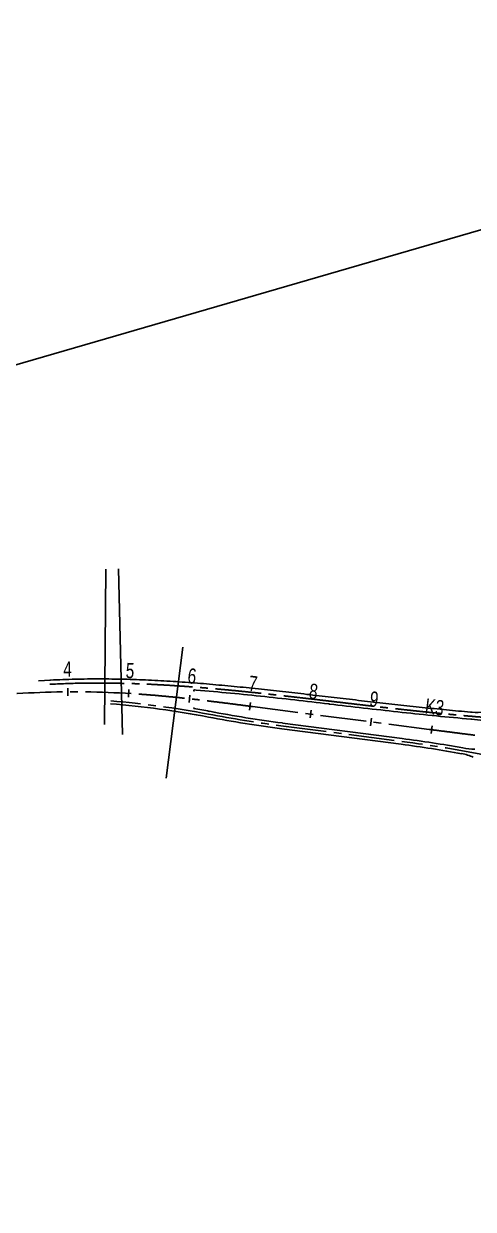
# Model space of a CAD drawing. Header units: millimetres. Extents: x 29316 to 52938, y 29851 to 35526.
# Drawn here: x 32126 to 32862, y 32572 to 34513 of the extents above; entities that cross this region are included whole.
import ezdxf
from ezdxf.enums import TextEntityAlignment as Align

# ---------------------------------------------------------------- set-up
doc = ezdxf.new("R2010")
doc.units = ezdxf.units.MM
doc.header["$MEASUREMENT"] = 0
doc.linetypes.add('CENTER2', pattern=[1.125, 0.75, -0.125, 0.125, -0.125])
doc.layers.get('0').update_dxf_attribs({"linetype": 'CONTINUOUS'})
for name, color, linetype in [('D-道路-车行道边线', 5, 'CONTINUOUS'), ('标注_桩号', 2, 'CONTINUOUS'), ('道路中线_A', 7, 'CONTINUOUS')]:
    doc.layers.add(name, color=color, linetype=linetype)
doc.layers.add('平面分图边界', color=1, linetype='CONTINUOUS', plot=False)
doc.styles.get("Standard").update_dxf_attribs({"font": 'rc9.shx', "width": 0.75, "height": 6, "bigfont": 'hztxt.shx'})

msp = doc.modelspace()

# ---------------------------------------------------------------- linework, layer by layer
for p, q in [((32260.4, 33619.4), (32258.5, 33365.4)), ((32281.4, 33620.1), (32287.9, 33348.9)), ((32386.3, 33492.2), (32359.4, 33277.7))]:
    msp.add_line(p, q)
at = {"color": 1, "linetype": 'CENTER2', "ltscale": 100}
msp.add_line((32500.8, 33394.7), (32790.4, 33357.3), dxfattribs=at)
at = {"color": 1, "linetype": 'CENTER2', "ltscale": 100, "flags": 128}
for points in [[(32500.8, 33394.7), (32499.7, 33394.9), (32498.6, 33395), (32497.5, 33395.2), (32496.4, 33395.3), (32495.3, 33395.4), (32494.2, 33395.6), (32493.1, 33395.7), (32492, 33395.9), (32490.9, 33396), (32489.8, 33396.1), (32488.7, 33396.3), (32487.6, 33396.4), (32486.5, 33396.6), (32485.4, 33396.7), (32484.3, 33396.9), (32483.2, 33397), (32482.1, 33397.1), (32481, 33397.3), (32479.9, 33397.4), (32478.7, 33397.6), (32477.6, 33397.7), (32476.5, 33397.8), (32475.4, 33398), (32474.3, 33398.1), (32473.2, 33398.3), (32472.1, 33398.4), (32471, 33398.6), (32469.9, 33398.7), (32468.8, 33398.8), (32467.7, 33399), (32466.6, 33399.1), (32465.5, 33399.3), (32464.4, 33399.4), (32463.3, 33399.5), (32462.2, 33399.7), (32461.1, 33399.8), (32460, 33400), (32458.9, 33400.1), (32457.8, 33400.2), (32456.7, 33400.4), (32455.6, 33400.5), (32454.5, 33400.6), (32453.4, 33400.8), (32452.3, 33400.9), (32451.2, 33401.1), (32450.1, 33401.2), (32449, 33401.3), (32447.9, 33401.5), (32446.8, 33401.6), (32445.7, 33401.7), (32444.6, 33401.9), (32443.5, 33402), (32442.4, 33402.2), (32441.3, 33402.3), (32440.2, 33402.4), (32439.1, 33402.6), (32438, 33402.7), (32436.9, 33402.8), (32435.8, 33403), (32434.7, 33403.1), (32433.5, 33403.2), (32432.4, 33403.4), (32431.3, 33403.5), (32430.2, 33403.6), (32429.1, 33403.8), (32428, 33403.9), (32426.9, 33404), (32425.8, 33404.2), (32424.7, 33404.3), (32423.6, 33404.4), (32422.5, 33404.6), (32421.4, 33404.7), (32420.3, 33404.8), (32419.2, 33405), (32418.1, 33405.1), (32417, 33405.2), (32415.9, 33405.3), (32414.8, 33405.5), (32413.7, 33405.6), (32412.6, 33405.7), (32411.5, 33405.9), (32410.4, 33406), (32409.3, 33406.1), (32408.2, 33406.2), (32407.1, 33406.4), (32406, 33406.5), (32404.9, 33406.6), (32403.8, 33406.7), (32402.6, 33406.9), (32401.5, 33407), (32400.4, 33407.1), (32399.3, 33407.2), (32398.2, 33407.4), (32397.1, 33407.5), (32396, 33407.6), (32394.9, 33407.7), (32393.8, 33407.8), (32392.7, 33408), (32391.6, 33408.1), (32390.5, 33408.2), (32389.4, 33408.3), (32388.3, 33408.4), (32387.2, 33408.6), (32386.1, 33408.7), (32385, 33408.8), (32383.9, 33408.9), (32382.8, 33409), (32381.7, 33409.1), (32380.6, 33409.3), (32379.5, 33409.4), (32378.3, 33409.5), (32377.2, 33409.6), (32376.1, 33409.7), (32375, 33409.8), (32373.9, 33409.9), (32372.8, 33410.1), (32371.7, 33410.2), (32370.6, 33410.3), (32369.5, 33410.4), (32368.4, 33410.5), (32367.3, 33410.6), (32366.2, 33410.7), (32365.1, 33410.8), (32364, 33410.9), (32362.9, 33411), (32361.8, 33411.1), (32360.7, 33411.3), (32359.5, 33411.4), (32358.4, 33411.5), (32357.3, 33411.6), (32356.2, 33411.7), (32355.1, 33411.8), (32354, 33411.9), (32352.9, 33412), (32351.8, 33412.1), (32350.7, 33412.2), (32349.6, 33412.3), (32348.5, 33412.4), (32347.4, 33412.5), (32346.3, 33412.6), (32345.2, 33412.7), (32344.1, 33412.8), (32343, 33412.9), (32341.8, 33413), (32340.7, 33413.1), (32339.6, 33413.2), (32338.5, 33413.2), (32337.4, 33413.3), (32336.3, 33413.4), (32335.2, 33413.5), (32334.1, 33413.6), (32333, 33413.7), (32331.9, 33413.8), (32330.8, 33413.9), (32329.7, 33414), (32328.6, 33414.1), (32327.4, 33414.1), (32326.3, 33414.2), (32325.2, 33414.3), (32324.1, 33414.4), (32323, 33414.5), (32321.9, 33414.6), (32320.8, 33414.6), (32319.7, 33414.7), (32318.6, 33414.8), (32317.5, 33414.9), (32316.4, 33415), (32315.3, 33415), (32314.2, 33415.1), (32313, 33415.2), (32311.9, 33415.3), (32310.8, 33415.4), (32309.7, 33415.4), (32308.6, 33415.5), (32307.5, 33415.6), (32306.4, 33415.6), (32305.3, 33415.7), (32304.2, 33415.8), (32303.1, 33415.9), (32302, 33415.9), (32302, 33415.9)], [(32790.4, 33357.3), (32791.6, 33357.2), (32792.9, 33357), (32794.2, 33356.8), (32795.4, 33356.7), (32796.7, 33356.5), (32798, 33356.3), (32799.3, 33356.2), (32800.5, 33356), (32801.8, 33355.8), (32803.1, 33355.7), (32804.3, 33355.5), (32805.6, 33355.4), (32806.9, 33355.2), (32808.1, 33355), (32809.4, 33354.9), (32810.7, 33354.7), (32811.9, 33354.5), (32813.2, 33354.4), (32814.5, 33354.2), (32815.7, 33354), (32817, 33353.9), (32818.3, 33353.7), (32819.5, 33353.6), (32820.8, 33353.4), (32822.1, 33353.2), (32823.3, 33353.1), (32824.6, 33352.9), (32825.9, 33352.8), (32827.1, 33352.6), (32828.4, 33352.4), (32829.7, 33352.3), (32830.9, 33352.1), (32832.2, 33351.9), (32833.5, 33351.8), (32834.7, 33351.6), (32836, 33351.5), (32837.3, 33351.3), (32838.5, 33351.1), (32839.8, 33351), (32841.1, 33350.8), (32842.3, 33350.7), (32843.6, 33350.5), (32844.9, 33350.3), (32846.1, 33350.2), (32847.4, 33350), (32848.7, 33349.9), (32850, 33349.7), (32851.2, 33349.5), (32852.5, 33349.4), (32853.8, 33349.2), (32855, 33349.1), (32856.3, 33348.9), (32857.6, 33348.8), (32858.8, 33348.6), (32860.1, 33348.4), (32861.4, 33348.3), (32862.6, 33348.1), (32863.9, 33348), (32865.2, 33347.8), (32866.4, 33347.7), (32867.7, 33347.5), (32869, 33347.3), (32870.2, 33347.2), (32871.5, 33347), (32872.8, 33346.9), (32874, 33346.7), (32875.3, 33346.6), (32876.6, 33346.4), (32877.9, 33346.3), (32879.1, 33346.1), (32880.4, 33346), (32881.7, 33345.8), (32882.9, 33345.7), (32884.2, 33345.5), (32885.5, 33345.4), (32886.7, 33345.2), (32888, 33345.1), (32889.3, 33344.9), (32890.5, 33344.8), (32891.8, 33344.6), (32893.1, 33344.5), (32894.3, 33344.3), (32895.6, 33344.2), (32896.9, 33344), (32898.2, 33343.9), (32899.4, 33343.7), (32900.7, 33343.6), (32902, 33343.4), (32903.2, 33343.3), (32904.5, 33343.1), (32905.8, 33343), (32907, 33342.8), (32908.3, 33342.7), (32909.6, 33342.6), (32910.8, 33342.4), (32912.1, 33342.3), (32913.4, 33342.1), (32914.7, 33342), (32915.9, 33341.8), (32917.2, 33341.7), (32918.5, 33341.6), (32919.7, 33341.4), (32921, 33341.3), (32922.3, 33341.1), (32923.5, 33341), (32924.8, 33340.9), (32926.1, 33340.7), (32927.4, 33340.6), (32928.6, 33340.4), (32929.9, 33340.3), (32931.2, 33340.2), (32932.4, 33340), (32933.7, 33339.9), (32935, 33339.8), (32936.3, 33339.6), (32937.5, 33339.5), (32938.8, 33339.4), (32940.1, 33339.2), (32941.3, 33339.1), (32942.6, 33339), (32943.9, 33338.8), (32945.1, 33338.7), (32946.4, 33338.6), (32947.7, 33338.4), (32949, 33338.3), (32950.2, 33338.2), (32951.5, 33338.1), (32952.8, 33337.9), (32954, 33337.8), (32955.3, 33337.7), (32956.6, 33337.6), (32957.9, 33337.4), (32959.1, 33337.3), (32960.4, 33337.2), (32961.7, 33337.1), (32963, 33336.9), (32964.2, 33336.8), (32965.5, 33336.7), (32966.8, 33336.6), (32968, 33336.5), (32969.3, 33336.3), (32970.6, 33336.2), (32971.9, 33336.1), (32973.1, 33336), (32974.4, 33335.9), (32975.7, 33335.8), (32976.9, 33335.6), (32978.2, 33335.5), (32979.5, 33335.4), (32980.8, 33335.3), (32982, 33335.2), (32983.3, 33335.1), (32984.6, 33335), (32985.9, 33334.9), (32987.1, 33334.7), (32988.4, 33334.6), (32989.7, 33334.5), (32990.9, 33334.4), (32992.2, 33334.3), (32993.5, 33334.2), (32994.8, 33334.1), (32996, 33334), (32997.3, 33333.9), (32998.6, 33333.8), (32999.9, 33333.7), (33001.1, 33333.6), (33002.4, 33333.5), (33003.7, 33333.4), (33005, 33333.3), (33006.2, 33333.2), (33007.5, 33333.1), (33008.8, 33333), (33010.1, 33332.9), (33011.3, 33332.8), (33012.6, 33332.7), (33013.9, 33332.6), (33015.2, 33332.5), (33016.4, 33332.4), (33017.7, 33332.3), (33019, 33332.2), (33019, 33332.2)]]:
    msp.add_lwpolyline(points, dxfattribs=at)
at = {"color": 1, "linetype": 'CENTER2', "ltscale": 100}
msp.add_arc((32209.3, 31918.8), 1500, 86.4593, 174.468, dxfattribs=at)
at = {"layer": 'D-道路-车行道边线', "extrusion": (0, 1e-07, -1)}
for p, q in [((32149.9, 33437.1, 0), (32169.9, 33438, 0)), ((32549.8, 33367.7), (32745.7, 33342.4)), ((32548.6, 33358.3), (32744.5, 33333))]:
    msp.add_line(p, q, dxfattribs=at)
at = {"layer": 'D-道路-车行道边线', "extrusion": (0, 1e-07, -1), "elevation": 0}
msp.add_lwpolyline([(-32860.5, 33385.5), (-32858.1, 33385.7), (-32853.1, 33386.1), (-32848.2, 33386.5), (-32843.2, 33387), (-32838.2, 33387.4), (-32833.2, 33387.9), (-32828.3, 33388.4), (-32823.3, 33388.8), (-32818.3, 33389.3), (-32813.4, 33389.8), (-32808.4, 33390.3), (-32803.4, 33390.8), (-32798.5, 33391.3), (-32793.5, 33391.8), (-32788.5, 33392.3), (-32783.6, 33392.8), (-32778.6, 33393.3), (-32773.6, 33393.8), (-32768.6, 33394.3), (-32763.7, 33394.9), (-32758.7, 33395.4), (-32753.8, 33395.9), (-32748.8, 33396.5), (-32743.8, 33397), (-32738.9, 33397.5), (-32733.9, 33398.1), (-32728.9, 33398.6), (-32724, 33399.2), (-32719, 33399.8), (-32714, 33400.3), (-32709.1, 33400.9), (-32704.1, 33401.4), (-32699.1, 33402), (-32694.2, 33402.6), (-32689.2, 33403.2), (-32684.2, 33403.7), (-32679.3, 33404.3), (-32674.3, 33404.9), (-32669.3, 33405.5), (-32664.4, 33406), (-32659.4, 33406.6), (-32654.4, 33407.2), (-32649.5, 33407.8), (-32644.5, 33408.4), (-32639.6, 33408.9), (-32634.6, 33409.5), (-32629.6, 33410.1), (-32624.7, 33410.7), (-32619.7, 33411.3), (-32614.7, 33411.8), (-32609.8, 33412.4), (-32604.8, 33413), (-32599.8, 33413.6), (-32594.9, 33414.2), (-32589.9, 33414.7), (-32584.9, 33415.3), (-32579.9, 33415.9), (-32575, 33416.5), (-32570, 33417), (-32565, 33417.6), (-32560.1, 33418.2), (-32555.1, 33418.7), (-32550.1, 33419.3), (-32545.1, 33419.9), (-32540.2, 33420.4), (-32535.2, 33421), (-32530.2, 33421.5), (-32525.2, 33422.1), (-32520.3, 33422.6), (-32515.3, 33423.1), (-32510.3, 33423.7), (-32505.3, 33424.2), (-32500.4, 33424.7), (-32495.4, 33425.2), (-32490.4, 33425.7), (-32485.4, 33426.2), (-32480.4, 33426.7), (-32475.4, 33427.2), (-32470.5, 33427.7), (-32465.5, 33428.2), (-32460.5, 33428.7), (-32455.5, 33429.1), (-32450.5, 33429.6), (-32445.5, 33430), (-32440.5, 33430.5), (-32435.5, 33430.9), (-32430.5, 33431.4), (-32425.6, 33431.8), (-32420.6, 33432.2), (-32415.6, 33432.6), (-32410.6, 33433), (-32405.6, 33433.4), (-32400.6, 33433.8), (-32395.6, 33434.1), (-32390.6, 33434.5), (-32385.6, 33434.8), (-32380.6, 33435.2), (-32375.6, 33435.5), (-32370.6, 33435.8), (-32365.6, 33436.2), (-32360.6, 33436.5), (-32355.6, 33436.7), (-32350.5, 33437), (-32345.5, 33437.3), (-32340.5, 33437.5), (-32335.5, 33437.8), (-32330.5, 33438), (-32325.5, 33438.2), (-32320.5, 33438.5), (-32315.5, 33438.6), (-32310.5, 33438.8), (-32305.4, 33439), (-32300.4, 33439.2), (-32295.4, 33439.3), (-32290.4, 33439.4), (-32285.4, 33439.5), (-32280.4, 33439.7), (-32275.3, 33439.7), (-32270.3, 33439.8), (-32265.3, 33439.9), (-32260.3, 33439.9), (-32255.3, 33439.9), (-32250.2, 33440), (-32245.2, 33440), (-32240.2, 33439.9), (-32235.2, 33439.9), (-32230.2, 33439.9), (-32225.1, 33439.8), (-32220.1, 33439.7), (-32215.1, 33439.6), (-32210.1, 33439.5), (-32205, 33439.4), (-32200, 33439.2), (-32195, 33439.1), (-32190, 33438.9), (-32185, 33438.7), (-32180, 33438.5), (-32174.9, 33438.3), (-32169.9, 33438), (-32168.9, 33438)], dxfattribs=at)
at = {"layer": 'D-道路-车行道边线', "extrusion": (0, 1e-07, -1)}
msp.add_lwpolyline([(-32859.9, 33374), (-32858.2, 33374.1), (-32851.2, 33374.7), (-32844.2, 33375.3), (-32837.1, 33376), (-32830.1, 33376.6), (-32823.1, 33377.3), (-32816, 33378), (-32809, 33378.6), (-32802, 33379.3), (-32795, 33380), (-32787.9, 33380.8), (-32780.9, 33381.5), (-32773.9, 33382.2), (-32766.9, 33383), (-32759.9, 33383.7), (-32752.8, 33384.5), (-32745.8, 33385.2), (-32738.8, 33386), (-32731.8, 33386.8), (-32724.8, 33387.5), (-32717.8, 33388.3), (-32710.8, 33389.1), (-32703.7, 33389.9), (-32696.7, 33390.7), (-32689.7, 33391.5), (-32682.7, 33392.3), (-32675.7, 33393.1), (-32668.7, 33393.9), (-32661.7, 33394.8), (-32654.7, 33395.6), (-32647.7, 33396.4), (-32640.7, 33397.2), (-32633.7, 33398), (-32626.7, 33398.9), (-32625.9, 33399), (-32618.8, 33399.8), (-32611.8, 33400.6), (-32604.8, 33401.4), (-32597.8, 33402.2), (-32590.8, 33403.1), (-32583.8, 33403.9), (-32576.8, 33404.7), (-32569.8, 33405.5), (-32562.8, 33406.3), (-32555.8, 33407.1), (-32548.8, 33407.9), (-32541.8, 33408.7), (-32534.8, 33409.4), (-32527.8, 33410.2), (-32520.8, 33411), (-32513.8, 33411.7), (-32506.8, 33412.5), (-32499.7, 33413.2), (-32492.7, 33413.9), (-32485.7, 33414.6), (-32478.7, 33415.3), (-32471.7, 33416), (-32464.7, 33416.7), (-32457.7, 33417.4), (-32450.7, 33418), (-32443.7, 33418.7), (-32436.6, 33419.3), (-32429.6, 33419.9), (-32422.6, 33420.5), (-32415.6, 33421.1), (-32408.6, 33421.6), (-32405.5, 33421.9)], dxfattribs=at)
for centre, radius, start, end in [((-32405.5, 33420.9, 0), 1, 274.4032, 86.0874), ((-32149.7, 31921.7, 0), 1482.3, 94.5761, 100.846), ((-32405, 33392.1, 0), 0.6, 279.8493, 102.4883), ((-32149.7, 31921.7, 0), 1491.8, 99.8493, 100.846), ((-32805.9, 35346.5, 0), 1995.2, 277.3747, 280.846), ((-32868.7, 33483.1, 0), 98, 263.3519, 274.842), ((-32805.9, 35346.5, 0), 2004.8, 277.3747, 280.846), ((-32842, 33167.4, 0), 207.3, 94.8378, 100.2963), ((-32488.4, 31354.2, 0), 1995.2, 97.3747, 100.2514), ((-32488.4, 31354.2, 0), 2004.8, 97.3747, 100.2527), ((-32869.4, 33458.9, 0), 134.1, 271.8684, 280.3964), ((-32828.4, 33235.4, 0), 83.6, 100.3941, 114.0351)]:
    msp.add_arc(centre, radius, start, end, dxfattribs=at)
at = {"layer": '平面分图边界', "color": 2, "flags": 128}
msp.add_lwpolyline([(29316.2, 33142.9), (37527.4, 35525.8), (38254.9, 33019.2), (30043.6, 30636.3)], close=True, dxfattribs=at)
at = {"layer": '标注_桩号'}
for p, q in [((32197.9, 33425), (32198, 33412.5)), ((32298.3, 33422.4), (32297.5, 33409.9)), ((32398.2, 33413.6), (32396.8, 33401.2)), ((32497.6, 33401.4), (32496, 33389)), ((32596.7, 33388.6), (32595.1, 33376.2)), ((32695.9, 33375.8), (32694.3, 33363.4)), ((32795.1, 33363), (32793.5, 33350.6))]:
    msp.add_line(p, q, dxfattribs=at)
at = {"layer": '道路中线_A', "color": 6, "linetype": 'CENTER2', "ltscale": 100}
msp.add_line((32547.1, 33363.3), (32745.1, 33337.7), dxfattribs=at)
at = {"layer": '道路中线_A', "color": 6, "linetype": 'CENTER2', "ltscale": 100, "flags": 128}
for points in [[(32626.4, 33403.7, -0.000001), (32624.1, 33403.9, -0.000003), (32621.9, 33404.2, -0.000005), (32619.6, 33404.5, -0.000007), (32617.4, 33404.7, -0.000009), (32615.1, 33405, -0.000011), (32612.9, 33405.3, -0.000014), (32610.6, 33405.5, -0.000016), (32608.4, 33405.8, -0.000018), (32606.1, 33406.1, -0.00002), (32603.9, 33406.3, -0.000022), (32601.6, 33406.6, -0.000024), (32599.3, 33406.8, -0.000026), (32597.1, 33407.1, -0.000028), (32594.8, 33407.4, -0.00003), (32592.6, 33407.6, -0.000032), (32590.3, 33407.9, -0.000034), (32588.1, 33408.2, -0.000036), (32585.8, 33408.4, -0.000039), (32583.6, 33408.7, -0.000041), (32581.3, 33408.9, -0.000043), (32579.1, 33409.2, -0.000045), (32576.8, 33409.5, -0.000047), (32574.6, 33409.7, -0.000049), (32572.3, 33410, -0.000051), (32570.1, 33410.2, -0.000053), (32567.8, 33410.5, -0.000055), (32565.5, 33410.8, -0.000057), (32563.3, 33411, -0.000059), (32561, 33411.3, -0.000061), (32558.8, 33411.5, -0.000063), (32556.5, 33411.8, -0.000066), (32554.3, 33412, -0.000068), (32552, 33412.3, -0.00007), (32549.8, 33412.5, -0.000072), (32547.5, 33412.8, -0.000074), (32545.3, 33413, -0.000076), (32543, 33413.3, -0.000078), (32540.8, 33413.6, -0.00008), (32538.5, 33413.8, -0.000082), (32536.2, 33414.1, -0.000084), (32534, 33414.3, -0.000086), (32531.7, 33414.5, -0.000088), (32529.5, 33414.8, -0.000091), (32527.2, 33415, -0.000093), (32525, 33415.3, -0.000095), (32522.7, 33415.5, -0.000097), (32520.5, 33415.8, -0.000099), (32518.2, 33416, -0.000101), (32516, 33416.3, -0.000103), (32513.7, 33416.5, -0.000105), (32511.4, 33416.7, -0.000107), (32509.2, 33417, -0.000109), (32506.9, 33417.2, -0.000111), (32504.7, 33417.5, -0.000113), (32502.4, 33417.7, -0.000116), (32500.2, 33417.9, -0.000118), (32497.9, 33418.2, -0.00012), (32495.7, 33418.4, -0.000122), (32493.4, 33418.6, -0.000124), (32491.1, 33418.9, -0.000126), (32488.9, 33419.1, -0.000128), (32486.6, 33419.3, -0.00013), (32484.4, 33419.5, -0.000132), (32482.1, 33419.8, -0.000134), (32479.9, 33420, -0.000136), (32477.6, 33420.2, -0.000138), (32475.3, 33420.4, -0.00014), (32473.1, 33420.7, -0.000143), (32470.8, 33420.9, -0.000145), (32468.6, 33421.1, -0.000147), (32466.3, 33421.3, -0.000149), (32464.1, 33421.5, -0.000151), (32461.8, 33421.8, -0.000153), (32459.5, 33422, -0.000155), (32457.3, 33422.2, -0.000157), (32455, 33422.4, -0.000159), (32452.8, 33422.6, -0.000161), (32450.5, 33422.8, -0.000163), (32448.2, 33423, -0.000165), (32446, 33423.2, -0.000168), (32443.7, 33423.4, -0.00017), (32441.5, 33423.6, -0.000172), (32439.2, 33423.8, -0.000174), (32437, 33424, -0.000176), (32434.7, 33424.2, -0.000178), (32432.4, 33424.4, -0.00018), (32430.2, 33424.6, -0.000182), (32427.9, 33424.8, -0.000184), (32425.7, 33425, -0.000186), (32423.4, 33425.2, -0.000188), (32421.1, 33425.4, -0.00019), (32418.9, 33425.6, -0.000193), (32416.6, 33425.7, -0.000195), (32414.3, 33425.9, -0.000197), (32412.1, 33426.1, -0.000199), (32409.8, 33426.3, -0.000201), (32407.6, 33426.5, -0.000203), (32405.3, 33426.6, -0.000205), (32403, 33426.8, -0.000207), (32400.8, 33427, -0.000209), (32398.5, 33427.2, -0.000211), (32396.3, 33427.3, -0.000213), (32394, 33427.5, -0.000215), (32391.7, 33427.6, -0.000218), (32389.5, 33427.8, -0.00022), (32387.2, 33428, -0.000222), (32384.9, 33428.1, -0.000224), (32382.7, 33428.3, -0.000226), (32380.4, 33428.4, -0.000228), (32378.2, 33428.6, -0.00023), (32375.9, 33428.7, -0.000232), (32373.6, 33428.9, -0.000234), (32371.4, 33429, -0.000236), (32369.1, 33429.2, -0.000238), (32366.8, 33429.3, -0.00024), (32364.6, 33429.5, -0.000242), (32362.3, 33429.6, -0.000245), (32360, 33429.7, -0.000247), (32357.8, 33429.9, -0.000249), (32355.5, 33430, -0.000251), (32353.3, 33430.1, -0.000253), (32351, 33430.2, -0.000255), (32348.7, 33430.4, -0.000257), (32346.5, 33430.5, -0.000259), (32344.2, 33430.6, -0.000261), (32341.9, 33430.7, -0.000263), (32339.7, 33430.8, -0.000265), (32337.4, 33430.9, -0.000267), (32335.1, 33431.1, -0.00027), (32332.9, 33431.2, -0.000272), (32330.6, 33431.3, -0.000274), (32328.3, 33431.4, -0.000276), (32326.1, 33431.5, -0.000278), (32323.8, 33431.6, -0.00028), (32321.5, 33431.7, -0.000282), (32319.3, 33431.7, -0.000284), (32317, 33431.8, -0.000286), (32314.7, 33431.9, -0.000288), (32312.5, 33432, -0.00029), (32310.2, 33432.1, -0.000292), (32307.9, 33432.2, -0.000295), (32305.7, 33432.2, -0.000297), (32303.4, 33432.3, -0.000299), (32301.1, 33432.4, -0.000301), (32298.9, 33432.5, -0.000303), (32296.6, 33432.5, -0.000305), (32294.3, 33432.6, -0.000307), (32292.1, 33432.6, -0.000309), (32289.8, 33432.7, -0.000311), (32287.5, 33432.7, -0.000313), (32285.3, 33432.8, -0.000315), (32283, 33432.8, -0.000317), (32280.7, 33432.9, -0.000319), (32278.5, 33432.9, -0.000322), (32276.2, 33433, -0.000324), (32273.9, 33433, -0.000326), (32271.7, 33433, -0.000328), (32269.4, 33433.1, -0.00033), (32267.1, 33433.1, -0.000332), (32264.9, 33433.1, -0.000334), (32262.6, 33433.2, -0.000336), (32260.3, 33433.2, -0.000338), (32258.1, 33433.2, -0.00034), (32255.8, 33433.2, -0.000342), (32253.5, 33433.2, -0.000344), (32251.2, 33433.2, -0.000347), (32249, 33433.2, -0.000349), (32246.7, 33433.2, -0.000351), (32244.4, 33433.2, -0.000353), (32242.2, 33433.2, -0.000355), (32239.9, 33433.2, -0.000357), (32237.6, 33433.2, -0.000359), (32235.4, 33433.2, -0.000361), (32233.1, 33433.1, -0.000363), (32230.8, 33433.1, -0.000365), (32228.6, 33433.1, -0.000367), (32226.3, 33433.1, -0.000369), (32224, 33433, -0.000372), (32221.8, 33433, -0.000374), (32219.5, 33433)], [(32921.5, 33374, 0.000137), (32919.8, 33374.1, 0.000136), (32918.2, 33374.2, 0.000135), (32916.5, 33374.3, 0.000135), (32914.9, 33374.4, 0.000134), (32913.2, 33374.5, 0.000133), (32911.6, 33374.7, 0.000132), (32909.9, 33374.8, 0.000132), (32908.3, 33374.9, 0.000131), (32906.7, 33375, 0.00013), (32905, 33375.1, 0.000129), (32903.4, 33375.3, 0.000129), (32901.7, 33375.4, 0.000128), (32900.1, 33375.5, 0.000127), (32898.4, 33375.6, 0.000126), (32896.8, 33375.7, 0.000125), (32895.2, 33375.9, 0.000125), (32893.5, 33376, 0.000124), (32891.9, 33376.1, 0.000123), (32890.2, 33376.2, 0.000122), (32888.6, 33376.4, 0.000122), (32886.9, 33376.5, 0.000121), (32885.3, 33376.6, 0.00012), (32883.7, 33376.8, 0.000119), (32882, 33376.9, 0.000119), (32880.4, 33377, 0.000118), (32878.7, 33377.2, 0.000117), (32877.1, 33377.3, 0.000116), (32875.4, 33377.4, 0.000116), (32873.8, 33377.6, 0.000115), (32872.2, 33377.7, 0.000114), (32870.5, 33377.8, 0.000113), (32868.9, 33378, 0.000113), (32867.2, 33378.1, 0.000112), (32865.6, 33378.2, 0.000111), (32864, 33378.4, 0.00011), (32862.3, 33378.5, 0.000109), (32860.7, 33378.7, 0.000109), (32859, 33378.8, 0.000108), (32857.4, 33378.9, 0.000107), (32855.7, 33379.1, 0.000106), (32854.1, 33379.2, 0.000106), (32852.5, 33379.4, 0.000105), (32850.8, 33379.5, 0.000104), (32849.2, 33379.7, 0.000103), (32847.5, 33379.8, 0.000103), (32845.9, 33380, 0.000102), (32844.3, 33380.1, 0.000101), (32842.6, 33380.2, 0.0001), (32841, 33380.4, 0.0001), (32839.3, 33380.5, 0.000099), (32837.7, 33380.7, 0.000098), (32836, 33380.8, 0.000097), (32834.4, 33381, 0.000097), (32832.8, 33381.2, 0.000096), (32831.1, 33381.3, 0.000095), (32829.5, 33381.5, 0.000094), (32827.8, 33381.6, 0.000093), (32826.2, 33381.8, 0.000093), (32824.6, 33381.9, 0.000092), (32822.9, 33382.1, 0.000091), (32821.3, 33382.2, 0.00009), (32819.6, 33382.4, 0.00009), (32818, 33382.5, 0.000089), (32816.4, 33382.7, 0.000088), (32814.7, 33382.9, 0.000087), (32813.1, 33383, 0.000087), (32811.4, 33383.2, 0.000086), (32809.8, 33383.3, 0.000085), (32808.2, 33383.5, 0.000084), (32806.5, 33383.7, 0.000084), (32804.9, 33383.8, 0.000083), (32803.2, 33384, 0.000082), (32801.6, 33384.2, 0.000081), (32800, 33384.3, 0.00008), (32798.3, 33384.5, 0.00008), (32796.7, 33384.6, 0.000079), (32795, 33384.8, 0.000078), (32793.4, 33385, 0.000077), (32791.8, 33385.1, 0.000077), (32790.1, 33385.3, 0.000076), (32788.5, 33385.5, 0.000075), (32786.8, 33385.6, 0.000074), (32785.2, 33385.8, 0.000074), (32783.6, 33386, 0.000073), (32781.9, 33386.2, 0.000072), (32780.3, 33386.3, 0.000071), (32778.7, 33386.5, 0.000071), (32777, 33386.7, 0.00007), (32775.4, 33386.8, 0.000069), (32773.7, 33387, 0.000068), (32772.1, 33387.2, 0.000068), (32770.5, 33387.3, 0.000067), (32768.8, 33387.5, 0.000066), (32767.2, 33387.7, 0.000065), (32765.5, 33387.9, 0.000064), (32763.9, 33388, 0.000064), (32762.3, 33388.2, 0.000063), (32760.6, 33388.4, 0.000062), (32759, 33388.6, 0.000061), (32757.4, 33388.7, 0.000061), (32755.7, 33388.9, 0.00006), (32754.1, 33389.1, 0.000059), (32752.4, 33389.3, 0.000058), (32750.8, 33389.5, 0.000058), (32749.2, 33389.6, 0.000057), (32747.5, 33389.8, 0.000056), (32745.9, 33390, 0.000055), (32744.2, 33390.2, 0.000055), (32742.6, 33390.3, 0.000054), (32741, 33390.5, 0.000053), (32739.3, 33390.7, 0.000052), (32737.7, 33390.9, 0.000051), (32736.1, 33391.1, 0.000051), (32734.4, 33391.2, 0.00005), (32732.8, 33391.4, 0.000049), (32731.1, 33391.6, 0.000048), (32729.5, 33391.8, 0.000048), (32727.9, 33392, 0.000047), (32726.2, 33392.2, 0.000046), (32724.6, 33392.3, 0.000045), (32723, 33392.5, 0.000045), (32721.3, 33392.7, 0.000044), (32719.7, 33392.9, 0.000043), (32718, 33393.1, 0.000042), (32716.4, 33393.3, 0.000042), (32714.8, 33393.4, 0.000041), (32713.1, 33393.6, 0.00004), (32711.5, 33393.8, 0.000039), (32709.9, 33394, 0.000039), (32708.2, 33394.2, 0.000038), (32706.6, 33394.4, 0.000037), (32704.9, 33394.6, 0.000036), (32703.3, 33394.7, 0.000035), (32701.7, 33394.9, 0.000035), (32700, 33395.1, 0.000034), (32698.4, 33395.3, 0.000033), (32696.8, 33395.5, 0.000032), (32695.1, 33395.7, 0.000032), (32693.5, 33395.9, 0.000031), (32691.8, 33396.1, 0.00003), (32690.2, 33396.2, 0.000029), (32688.6, 33396.4, 0.000029), (32686.9, 33396.6, 0.000028), (32685.3, 33396.8, 0.000027), (32683.7, 33397, 0.000026), (32682, 33397.2, 0.000026), (32680.4, 33397.4, 0.000025), (32678.8, 33397.6, 0.000024), (32677.1, 33397.8, 0.000023), (32675.5, 33397.9, 0.000023), (32673.8, 33398.1, 0.000022), (32672.2, 33398.3, 0.000021), (32670.6, 33398.5, 0.00002), (32668.9, 33398.7, 0.000019), (32667.3, 33398.9, 0.000019), (32665.7, 33399.1, 0.000018), (32664, 33399.3, 0.000017), (32662.4, 33399.5, 0.000016), (32660.7, 33399.7, 0.000016), (32659.1, 33399.8, 0.000015), (32657.5, 33400, 0.000014), (32655.8, 33400.2, 0.000013), (32654.2, 33400.4, 0.000013), (32652.6, 33400.6, 0.000012), (32650.9, 33400.8, 0.000011), (32649.3, 33401, 0.00001), (32647.7, 33401.2, 0.00001), (32646, 33401.4, 0.000009), (32644.4, 33401.6, 0.000008), (32642.7, 33401.8, 0.000007), (32641.1, 33402, 0.000006), (32639.5, 33402.1, 0.000006), (32637.8, 33402.3, 0.000005), (32636.2, 33402.5, 0.000004), (32634.6, 33402.7, 0.000003), (32632.9, 33402.9, 0.000003), (32631.3, 33403.1, 0.000002), (32629.7, 33403.3, 0.000001), (32628, 33403.5, 0), (32626.4, 33403.7)]]:
    msp.add_lwpolyline(points, format="xyb", dxfattribs=at)
at = {"layer": '道路中线_A', "color": 6, "linetype": 'CENTER2', "ltscale": 100}
for centre, radius, start, end in [((32246.9, 31919.7), 1513.5, 91.0358, 92.9649), ((32149.7, 31921.7), 1487, 79.188, 85.4236), ((32803.8, 35346.8), 2000, 259.188, 262.6253), ((32488.4, 31354.2), 2000, 78.415, 82.6253)]:
    msp.add_arc(centre, radius, start, end, dxfattribs=at)

# ---------------------------------------------------------------- texts
at = {"layer": '标注_桩号', "width": 0.75}
for s, rotation, p in [('4', 0.4342, (32197.8, 33443.7)), ('5', 356.6145, (32299.4, 33441.1)), ('6', 353.6737, (32400.3, 33432.3)), ('7', 352.6412, (32500, 33420)), ('8', 352.6396, (32599.1, 33407.2)), ('9', 352.6396, (32698.3, 33394.4)), ('K3', 352.6405, (32797.5, 33381.6))]:
    msp.add_text(s, height=25, rotation=rotation, dxfattribs=at).set_placement(p, align=Align.CENTER)

doc.saveas('drawing.dxf')
